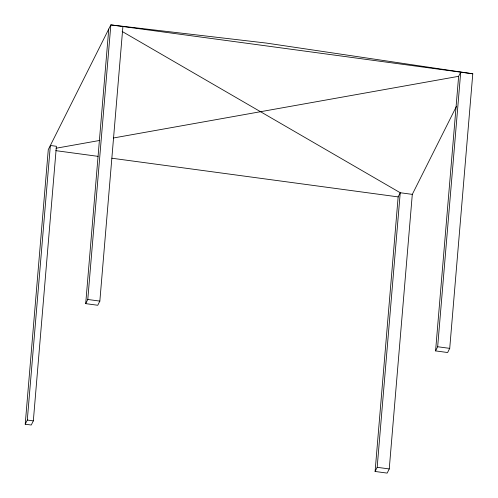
<?xml version="1.0" encoding="UTF-8"?>
<svg xmlns="http://www.w3.org/2000/svg" width="498" height="498" viewBox="0 0 498 498"><rect width="100%" height="100%" fill="white"/><g stroke="black" fill="none" stroke-linecap="round" stroke-linejoin="round"><path stroke-width="0.75" d="M25.217 424.209L27.303 420.051L50.36 145.472L56.392 146.288L33.335 420.866L31.25 425.024L25.217 424.209L48.275 149.63L110.842 24.9L266.293 43.071L472.783 73.791L449.725 348.37L447.64 352.528L435.576 350.897L458.633 76.319L460.718 72.16L437.661 346.739L435.576 350.897M122.906 26.531L99.849 301.103L97.764 305.262L85.7 303.631L108.757 29.058M85.7 303.631L87.785 299.472L110.842 24.9L472.783 73.791M412.3 194.369L389.243 468.942L387.158 473.1L375.094 471.469L398.151 196.897L400.236 192.738L412.3 194.369L456.448 106.36M375.094 471.469L377.179 467.311L400.236 192.738L122.166 31.467M56.112 148.23L99.749 140.436M113.532 137.971L458.633 76.319M55.813 150.651L98.044 156.353M111.894 158.227L398.151 196.897M87.785 299.472L99.849 301.103M437.661 346.739L449.725 348.37M27.303 420.051L33.335 420.866M377.179 467.311L389.243 468.942"/></g></svg>
